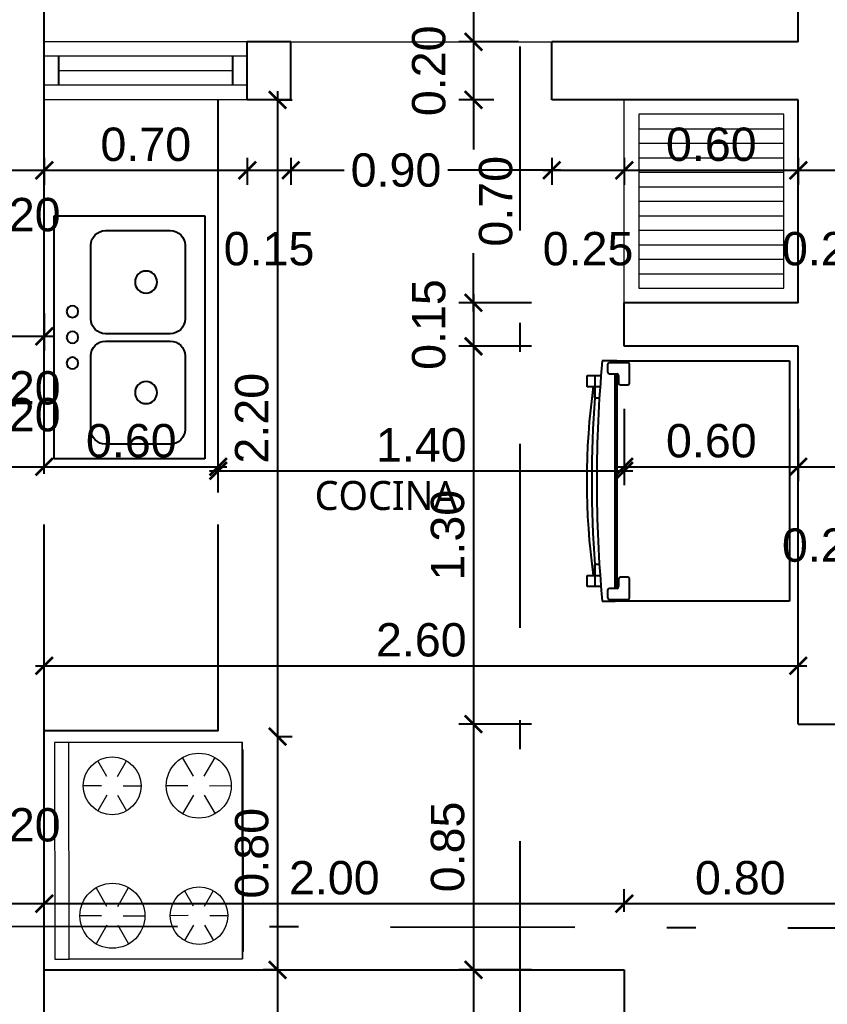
# Model space of a CAD drawing. Header units: feet. Extents: x -417 to 46, y -646 to -218.
# Drawn here: x -70.573 to -67.788, y -284.351 to -280.956 of the extents above; entities that cross this region are included whole.
import ezdxf

# ---------------------------------------------------------------- set-up
doc = ezdxf.new("R2010")
doc.units = ezdxf.units.FT
doc.header["$MEASUREMENT"] = 0
doc.linetypes.add('DASHDOT', pattern=[25.4, 12.7, -6.35, 0, -6.35])
for name, color, linetype, lineweight in [('A-GENM', 8, 'Continuous', 9), ('A-WALL', 4, 'Continuous', 25), ('closet', 8, 'Continuous', 5), ('DIM-COTAS', 1, 'Continuous', 5), ('muebles', 2, 'Continuous', 5), ('TXT', 2, 'Continuous', 9)]:
    doc.layers.add(name, color=color, linetype=linetype, lineweight=lineweight)
for name, color, linetype in [('COCINA', 2, 'Continuous'), ('DIM', 10, 'Continuous'), ('GRDUTIY', 5, 'Continuous'), ('PERT-VENT', 2, 'Continuous')]:
    doc.layers.add(name, color=color, linetype=linetype)
doc.styles.add('ads', font='trebuc.ttf', dxfattribs={"height": 0.14})
doc.styles.get("Standard").update_dxf_attribs({"font": 'arial.ttf', "height": 0.115})
doc.dimstyles.new('KEILY', dxfattribs={"dimtxt": 0.115, "dimasz": 0.06, "dimexe": 0.05, "dimexo": 0.2, "dimgap": 0.03, "dimtad": 1, "dimzin": 1, "dimdsep": 46, "dimtxsty": 'Standard', "dimblk": 'ARCHTICK', "dimcen": 2.5, "dimdle": 0.03, "dimclrd": 256, "dimclre": 256, "dimclrt": 7, "dimadec": 0, "dimazin": 0, "dimtfac": 1, "dimtmove": 2, "dimatfit": 3, "dimfxl": 0.2, "dimfxlon": 1, "dimtolj": 1, "dimtzin": 1, "dimarcsym": 0})

# ---------------------------------------------------------------- blocks, each defined once
blk = doc.blocks.new('A$C2C3967B4')
at = {"layer": 'COCINA'}
for p, q in [((0.8382, 0.5199), (0, 0.5199)), ((0, 0.5199), (0, 0)), ((0.8382, 0), (0.8382, 0.5199)), ((0.3556, 0.3929), (0.1016, 0.3929)), ((0.7366, 0.3929), (0.4826, 0.3929)), ((0.0508, 0.3421), (0.0508, 0.1189)), ((0.4064, 0.1189), (0.4064, 0.3421)), ((0.4318, 0.3421), (0.4318, 0.1189)), ((0.7874, 0.1189), (0.7874, 0.3421)), ((0.1016, 0.0681), (0.3556, 0.0681)), ((0.4826, 0.0681), (0.7366, 0.0681)), ((0, 0), (0.8382, 0))]:
    blk.add_line(p, q, dxfattribs=at)
for centre, radius in [((0.3302, 0.4564), 0.0201), ((0.4191, 0.4564), 0.0201), ((0.508, 0.4564), 0.0201), ((0.2286, 0.2024), 0.0381), ((0.6096, 0.2024), 0.0381)]:
    blk.add_circle(centre, radius, dxfattribs=at)
for centre, start, end in [((0.1016, 0.3421), 90, 180), ((0.3556, 0.3421), 0, 90), ((0.4826, 0.3421), 90, 180), ((0.7366, 0.3421), 0, 90), ((0.1016, 0.1189), 180, 270), ((0.3556, 0.1189), 270, 0), ((0.4826, 0.1189), 180, 270), ((0.7366, 0.1189), 270, 0)]:
    blk.add_arc(centre, 0.0508, start, end, dxfattribs=at)
blk = doc.blocks.new('A$C285A50AC')
at = {"layer": 'muebles'}
for p, q in [((0.0012, 0.6896, -0.889), (0, 0.0292, -0.889)), ((0.0012, 0.6896), (0.0011, 0.6388)), ((0.7632, 0.6882), (0.0012, 0.6896)), ((0.7632, 0.6882, -0.889), (0.0012, 0.6896, -0.889)), ((0.762, 0.0278, -0.889), (0.7632, 0.6882, -0.889)), ((0.7631, 0.6374), (0.7632, 0.6882)), ((0.0011, 0.6388), (0.7631, 0.6374)), ((0, 0.0292, -0.889), (0.762, 0.0278, -0.889))]:
    blk.add_line(p, q, dxfattribs=at)
at = {"layer": 'muebles', "color": 8}
for p, q in [((0.1533, 0.5242, 0.0025), (0.1534, 0.6004, 0.0025)), ((0.6105, 0.5234, 0.0025), (0.6106, 0.5869, 0.0025)), ((0.1203, 0.5052, 0.0025), (0.0543, 0.5435, 0.0025)), ((0.1863, 0.5051, 0.0025), (0.2523, 0.5431, 0.0025)), ((0.5775, 0.5044, 0.0025), (0.5225, 0.5363, 0.0025)), ((0.6435, 0.5043, 0.0025), (0.6985, 0.5359, 0.0025)), ((0.1202, 0.4671, 0.0025), (0.0541, 0.4292, 0.0025)), ((0.1862, 0.467, 0.0025), (0.2521, 0.4288, 0.0025)), ((0.5774, 0.4663, 0.0025), (0.5223, 0.4347, 0.0025)), ((0.6434, 0.4662, 0.0025), (0.6983, 0.4343, 0.0025)), ((0.1532, 0.448, 0.0025), (0.153, 0.3718, 0.0025)), ((0.6104, 0.4472, 0.0025), (0.6102, 0.3837, 0.0025)), ((0.1527, 0.2194, 0.0025), (0.1529, 0.2829, 0.0025)), ((0.6099, 0.2186, 0.0025), (0.6101, 0.2948, 0.0025)), ((0.1197, 0.2004, 0.0025), (0.0648, 0.2323, 0.0025)), ((0.1857, 0.2003, 0.0025), (0.2408, 0.232, 0.0025)), ((0.5769, 0.1996, 0.0025), (0.511, 0.2378, 0.0025)), ((0.6429, 0.1995, 0.0025), (0.709, 0.2375, 0.0025)), ((0.1196, 0.1623, 0.0025), (0.0646, 0.1307, 0.0025)), ((0.1526, 0.1432, 0.0025), (0.1525, 0.0797, 0.0025)), ((0.1856, 0.1622, 0.0025), (0.2406, 0.1304, 0.0025)), ((0.5768, 0.1615, 0.0025), (0.5108, 0.1235, 0.0025)), ((0.6098, 0.1424, 0.0025), (0.6097, 0.0662, 0.0025)), ((0.6428, 0.1614, 0.0025), (0.7088, 0.1232, 0.0025))]:
    blk.add_line(p, q, dxfattribs=at)
at = {"layer": 'muebles', "extrusion": (-0.001805, -0.999998, 0)}
for p, q in [((0.0635, 0.0265, -0.6223), (0.6985, 0.0254, -0.6223)), ((0.0635, 0.0265, -0.1016), (0.6985, 0.0254, -0.1016))]:
    blk.add_line(p, q, dxfattribs=at)
at = {"layer": 'muebles'}
for centre, radius in [((0.1532, 0.4861, 0.0025), 0.1143), ((0.6104, 0.4853, 0.0025), 0.1016), ((0.1527, 0.1813, 0.0025), 0.1016), ((0.6099, 0.1805, 0.0025), 0.1143)]:
    blk.add_circle(centre, radius, dxfattribs=at)
at = {"layer": 'muebles', "color": 8, "extrusion": (-0.001805, -0.999998, 0)}
for centre in [(0.0888, -0.0381, -0.0267), (0.2158, -0.0381, -0.0267), (0.3809, -0.0381, -0.0267), (0.546, -0.0381, -0.0267), (0.673, -0.0381, -0.0267)]:
    blk.add_circle(centre, 0.0254, dxfattribs=at)
at = {"layer": 'muebles'}
for points in [[(0.0012, 0.6896, 0.254), (0.0011, 0.6388, 0.254), (0.7631, 0.6374, 0.254), (0.7632, 0.6882, 0.254)], [(0, 0.0292), (0.0011, 0.6388), (0.7631, 0.6374), (0.762, 0.0278)]]:
    blk.add_3dface(points, dxfattribs=at)
at = {"layer": 'muebles', "color": 8}
for points in [[(0.0254, 0.0266, -0.0762), (0.0254, 0.0266, -0.5334), (0.7366, 0.0253, -0.5334), (0.7366, 0.0253, -0.0762)], [(0.0254, 0.0266, -0.5969), (0.0254, 0.0266, -0.8509), (0.7366, 0.0253, -0.8509), (0.7366, 0.0253, -0.5969)]]:
    blk.add_3dface(points, dxfattribs=at)
blk = doc.blocks.new('A$C007B5363')
at = {"layer": 'COCINA'}
for p, q in [((0, 0.8287), (0.5944, 0.8287)), ((0, 0), (0, 0.8287)), ((0.5507, 0.816), (0.5507, 0.7525)), ((0.6206, 0.8223), (0.5571, 0.8223)), ((0.5944, 0.8287), (0.6007, 0.8287)), ((0.5944, 0.8223), (0.5944, 0.8287)), ((0.6007, 0.8287), (0.6007, 0.8223)), ((0.6452, 0.8287), (0.6007, 0.8287)), ((0.6269, 0.7906), (0.6269, 0.816)), ((0.5944, 0.0446), (0.5944, 0.7841)), ((0.5952, 0.7842), (0.6206, 0.7842)), ((0.6007, 0.7842), (0.6007, 0.0445)), ((0.5888, 0.7525), (0.5888, 0.7779)), ((0.6487, 0.7779), (0.6706, 0.7779)), ((0.6706, 0.7779), (0.6975, 0.7779)), ((0.6706, 0.7398), (0.6706, 0.7779)), ((0.6706, 0.7398), (0.6706, 0.7779)), ((0.6987, 0.7398), (0.6987, 0.7779)), ((0.5571, 0.7461), (0.5825, 0.7461)), ((0.6706, 0.7398), (0.6513, 0.7398)), ((0.6975, 0.7398), (0.6706, 0.7398)), ((0.6706, 0.7398), (0.6706, 0.7017)), ((0.6706, 0.7017), (0.6706, 0.7398)), ((0.6539, 0.7017), (0.6706, 0.7017)), ((0.6706, 0.127), (0.6539, 0.127)), ((0.6706, 0.127), (0.6706, 0.0889)), ((0.6706, 0.0889), (0.6706, 0.127)), ((0.5507, 0.0762), (0.5507, 0.0127)), ((0.5825, 0.0826), (0.5571, 0.0826)), ((0.5888, 0.0508), (0.5888, 0.0762)), ((0.6513, 0.0889), (0.6706, 0.0889)), ((0.6706, 0.0889), (0.6975, 0.0889)), ((0.6706, 0.0508), (0.6706, 0.0889)), ((0.6706, 0.0508), (0.6706, 0.0889)), ((0.6987, 0.0508), (0.6987, 0.0889)), ((0.6206, 0.0445), (0.5952, 0.0445)), ((0.6269, 0.0127), (0.6269, 0.0381)), ((0.6706, 0.0508), (0.6487, 0.0508)), ((0.6975, 0.0508), (0.6706, 0.0508)), ((0.5944, 0), (0, 0)), ((0.5571, 0.0064), (0.6206, 0.0064)), ((0.5944, 0), (0.5944, 0.0064)), ((0.5944, 0), (0.6007, 0)), ((0.6007, 0.0064), (0.6007, 0)), ((0.6007, 0), (0.6452, 0))]:
    blk.add_line(p, q, dxfattribs=at)
for centre, radius, start, end in [((0.5571, 0.816), 0.00635, 90, 180), ((0.6206, 0.816), 0.00635, 360, 90), ((-3.8512, 0.4143), 4.5154, 354.7351, 5.2649), ((0.5952, 0.7779), 0.00635, 90, 180), ((0.6206, 0.7906), 0.00635, 270, 360), ((0.5571, 0.7525), 0.00635, 180, 270), ((0.5825, 0.7525), 0.00635, 270, 360), ((-1.6745, 0.4143), 2.3731, 352.1151, 7.8849), ((-3.0793, 0.4143), 3.7608, 355.6182, 4.3818), ((0.5571, 0.0762), 0.00635, 90, 180), ((0.5825, 0.0762), 0.00635, 360, 90), ((0.5952, 0.0508), 0.00635, 180, 270), ((0.6206, 0.0381), 0.00635, 360, 90), ((0.5571, 0.0127), 0.00635, 180, 270), ((0.6206, 0.0127), 0.00635, 270, 360)]:
    blk.add_arc(centre, radius, start, end, dxfattribs=at)
blk = doc.blocks.new('_ArchTick')
at = {"layer": 'DIM-COTAS', "color": 0, "const_width": 0.15}
blk.add_lwpolyline([(-0.5, -0.5), (0.5, 0.5)], dxfattribs=at)
blk = doc.blocks.new('*D1289')
at = {"layer": 'Defpoints', "color": 0, "transparency": 16777216}
for p in [(-70.4883, -281.2321), (-70.4883, -281.475), (-70.6883, -281.7272)]:
    blk.add_point(p, dxfattribs=at)
at = {"layer": 'DIM', "lineweight": -2, "transparency": 16777216}
for p, q in [((-70.6883, -281.5272), (-70.6883, -281.425)), ((-70.4883, -281.4321), (-70.4883, -281.525)), ((-70.7183, -281.475), (-70.4583, -281.475))]:
    blk.add_line(p, q, dxfattribs=at)
at = {"layer": 'DIM', "lineweight": -2, "transparency": 16777216, "xscale": 0.06, "yscale": 0.06, "zscale": 0.06, "rotation": 180}
blk.add_blockref('_ArchTick', (-70.6883, -281.475), dxfattribs=at)
at = {"layer": 'DIM', "lineweight": -2, "transparency": 16777216, "xscale": 0.06, "yscale": 0.06, "zscale": 0.06}
blk.add_blockref('_ArchTick', (-70.4883, -281.475), dxfattribs=at)
at = {"layer": 'DIM', "color": 7, "transparency": 16777216, "insert": (-70.5883, -281.6287), "char_height": 0.115, "attachment_point": 5}
blk.add_mtext('\\A1;0.20', dxfattribs=at)
blk = doc.blocks.new('*D1290')
at = {"layer": 'Defpoints', "color": 0, "transparency": 16777216}
for p in [(-70.4883, -281.2321), (-69.7883, -281.2321), (-69.7883, -281.475)]:
    blk.add_point(p, dxfattribs=at)
at = {"layer": 'DIM', "lineweight": -2, "transparency": 16777216}
for p, q in [((-70.4883, -281.4321), (-70.4883, -281.525)), ((-69.7883, -281.4321), (-69.7883, -281.525)), ((-70.5183, -281.475), (-69.7583, -281.475))]:
    blk.add_line(p, q, dxfattribs=at)
at = {"layer": 'DIM', "lineweight": -2, "transparency": 16777216, "xscale": 0.06, "yscale": 0.06, "zscale": 0.06, "rotation": 180}
blk.add_blockref('_ArchTick', (-70.4883, -281.475), dxfattribs=at)
at = {"layer": 'DIM', "lineweight": -2, "transparency": 16777216, "xscale": 0.06, "yscale": 0.06, "zscale": 0.06}
blk.add_blockref('_ArchTick', (-69.7883, -281.475), dxfattribs=at)
at = {"layer": 'DIM', "color": 7, "transparency": 16777216, "insert": (-70.1383, -281.3862), "char_height": 0.115, "attachment_point": 5}
blk.add_mtext('\\A1;0.70', dxfattribs=at)
blk = doc.blocks.new('*D1291')
at = {"layer": 'Defpoints', "color": 0, "transparency": 16777216}
for p in [(-69.7883, -281.2321), (-69.6383, -281.2321), (-69.6383, -281.475)]:
    blk.add_point(p, dxfattribs=at)
at = {"layer": 'DIM', "lineweight": -2, "transparency": 16777216}
for p, q in [((-69.7883, -281.4321), (-69.7883, -281.525)), ((-69.6383, -281.4321), (-69.6383, -281.525)), ((-69.8183, -281.475), (-69.6083, -281.475))]:
    blk.add_line(p, q, dxfattribs=at)
at = {"layer": 'DIM', "lineweight": -2, "transparency": 16777216, "xscale": 0.06, "yscale": 0.06, "zscale": 0.06, "rotation": 180}
blk.add_blockref('_ArchTick', (-69.7883, -281.475), dxfattribs=at)
at = {"layer": 'DIM', "lineweight": -2, "transparency": 16777216, "xscale": 0.06, "yscale": 0.06, "zscale": 0.06}
blk.add_blockref('_ArchTick', (-69.6383, -281.475), dxfattribs=at)
at = {"layer": 'DIM', "color": 7, "transparency": 16777216, "insert": (-69.7133, -281.7461), "char_height": 0.115, "attachment_point": 5}
blk.add_mtext('\\A1;0.15', dxfattribs=at)
blk = doc.blocks.new('*D1292')
at = {"layer": 'Defpoints', "color": 0, "transparency": 16777216}
for p in [(-69.6383, -281.2321), (-68.7383, -281.2321), (-68.7383, -281.475)]:
    blk.add_point(p, dxfattribs=at)
at = {"layer": 'DIM', "lineweight": -2, "transparency": 16777216}
for p, q in [((-69.6383, -281.4321), (-69.6383, -281.525)), ((-68.7383, -281.4321), (-68.7383, -281.525)), ((-69.6683, -281.475), (-69.4547, -281.475)), ((-68.7083, -281.475), (-69.0964, -281.475))]:
    blk.add_line(p, q, dxfattribs=at)
at = {"layer": 'DIM', "lineweight": -2, "transparency": 16777216, "xscale": 0.06, "yscale": 0.06, "zscale": 0.06, "rotation": 180}
blk.add_blockref('_ArchTick', (-69.6383, -281.475), dxfattribs=at)
at = {"layer": 'DIM', "lineweight": -2, "transparency": 16777216, "xscale": 0.06, "yscale": 0.06, "zscale": 0.06}
blk.add_blockref('_ArchTick', (-68.7383, -281.475), dxfattribs=at)
at = {"layer": 'DIM', "color": 7, "transparency": 16777216, "insert": (-69.2756, -281.475), "char_height": 0.115, "attachment_point": 5}
blk.add_mtext('\\A1;0.90', dxfattribs=at)
blk = doc.blocks.new('*D1293')
at = {"layer": 'Defpoints', "color": 0, "transparency": 16777216}
for p in [(-68.7383, -281.2321), (-68.4883, -281.2321), (-68.4883, -281.475)]:
    blk.add_point(p, dxfattribs=at)
at = {"layer": 'DIM', "lineweight": -2, "transparency": 16777216}
for p, q in [((-68.7383, -281.4321), (-68.7383, -281.525)), ((-68.4883, -281.4321), (-68.4883, -281.525)), ((-68.7683, -281.475), (-68.4583, -281.475))]:
    blk.add_line(p, q, dxfattribs=at)
at = {"layer": 'DIM', "lineweight": -2, "transparency": 16777216, "xscale": 0.06, "yscale": 0.06, "zscale": 0.06, "rotation": 180}
blk.add_blockref('_ArchTick', (-68.7383, -281.475), dxfattribs=at)
at = {"layer": 'DIM', "lineweight": -2, "transparency": 16777216, "xscale": 0.06, "yscale": 0.06, "zscale": 0.06}
blk.add_blockref('_ArchTick', (-68.4883, -281.475), dxfattribs=at)
at = {"layer": 'DIM', "color": 7, "transparency": 16777216, "insert": (-68.6133, -281.7461), "char_height": 0.115, "attachment_point": 5}
blk.add_mtext('\\A1;0.25', dxfattribs=at)
blk = doc.blocks.new('*D1294')
at = {"layer": 'Defpoints', "color": 0, "transparency": 16777216}
for p in [(-68.4883, -281.2321), (-67.8883, -281.2321), (-67.8883, -281.475)]:
    blk.add_point(p, dxfattribs=at)
at = {"layer": 'DIM', "lineweight": -2, "transparency": 16777216}
for p, q in [((-68.4883, -281.4321), (-68.4883, -281.525)), ((-67.8883, -281.4321), (-67.8883, -281.525)), ((-68.5183, -281.475), (-67.8583, -281.475))]:
    blk.add_line(p, q, dxfattribs=at)
at = {"layer": 'DIM', "lineweight": -2, "transparency": 16777216, "xscale": 0.06, "yscale": 0.06, "zscale": 0.06, "rotation": 180}
blk.add_blockref('_ArchTick', (-68.4883, -281.475), dxfattribs=at)
at = {"layer": 'DIM', "lineweight": -2, "transparency": 16777216, "xscale": 0.06, "yscale": 0.06, "zscale": 0.06}
blk.add_blockref('_ArchTick', (-67.8883, -281.475), dxfattribs=at)
at = {"layer": 'DIM', "color": 7, "transparency": 16777216, "insert": (-68.1883, -281.3862), "char_height": 0.115, "attachment_point": 5}
blk.add_mtext('\\A1;0.60', dxfattribs=at)
blk = doc.blocks.new('*D1295')
at = {"layer": 'Defpoints', "color": 0, "transparency": 16777216}
for p in [(-67.8883, -281.2321), (-67.6883, -281.2132), (-67.6883, -281.475)]:
    blk.add_point(p, dxfattribs=at)
at = {"layer": 'DIM', "lineweight": -2, "transparency": 16777216}
for p, q in [((-67.8883, -281.4321), (-67.8883, -281.525)), ((-67.6883, -281.4132), (-67.6883, -281.525)), ((-67.9183, -281.475), (-67.6583, -281.475))]:
    blk.add_line(p, q, dxfattribs=at)
at = {"layer": 'DIM', "lineweight": -2, "transparency": 16777216, "xscale": 0.06, "yscale": 0.06, "zscale": 0.06, "rotation": 180}
blk.add_blockref('_ArchTick', (-67.8883, -281.475), dxfattribs=at)
at = {"layer": 'DIM', "lineweight": -2, "transparency": 16777216, "xscale": 0.06, "yscale": 0.06, "zscale": 0.06}
blk.add_blockref('_ArchTick', (-67.6883, -281.475), dxfattribs=at)
at = {"layer": 'DIM', "color": 7, "transparency": 16777216, "insert": (-67.7883, -281.7461), "char_height": 0.115, "attachment_point": 5}
blk.add_mtext('\\A1;0.20', dxfattribs=at)
blk = doc.blocks.new('*D1305')
at = {"layer": 'Defpoints', "color": 0, "transparency": 16777216}
for p in [(-70.4883, -281.7674), (-70.6883, -281.9832), (-70.4883, -282.0473)]:
    blk.add_point(p, dxfattribs=at)
at = {"layer": 'DIM', "lineweight": -2, "transparency": 16777216}
for p, q in [((-70.4883, -281.9674), (-70.4883, -282.0973)), ((-70.7183, -282.0473), (-70.4583, -282.0473)), ((-70.6883, -282.0473), (-70.6883, -282.0973))]:
    blk.add_line(p, q, dxfattribs=at)
at = {"layer": 'DIM', "lineweight": -2, "transparency": 16777216, "xscale": 0.06, "yscale": 0.06, "zscale": 0.06, "rotation": 180}
blk.add_blockref('_ArchTick', (-70.6883, -282.0473), dxfattribs=at)
at = {"layer": 'DIM', "lineweight": -2, "transparency": 16777216, "xscale": 0.06, "yscale": 0.06, "zscale": 0.06}
blk.add_blockref('_ArchTick', (-70.4883, -282.0473), dxfattribs=at)
at = {"layer": 'DIM', "color": 7, "transparency": 16777216, "insert": (-70.5883, -282.3184), "char_height": 0.115, "attachment_point": 5}
blk.add_mtext('\\A1;0.20', dxfattribs=at)
blk = doc.blocks.new('*D1306')
at = {"layer": 'Defpoints', "color": 0, "transparency": 16777216}
for p in [(-70.6883, -282.205), (-70.4883, -282.4972), (-70.4883, -282.7218)]:
    blk.add_point(p, dxfattribs=at)
at = {"layer": 'DIM', "lineweight": -2, "transparency": 16777216}
for p, q in [((-70.6883, -282.405), (-70.6883, -282.5472)), ((-70.4883, -282.5218), (-70.4883, -282.4472)), ((-70.7183, -282.4972), (-70.4583, -282.4972))]:
    blk.add_line(p, q, dxfattribs=at)
at = {"layer": 'DIM', "lineweight": -2, "transparency": 16777216, "xscale": 0.06, "yscale": 0.06, "zscale": 0.06, "rotation": 180}
blk.add_blockref('_ArchTick', (-70.6883, -282.4972), dxfattribs=at)
at = {"layer": 'DIM', "lineweight": -2, "transparency": 16777216, "xscale": 0.06, "yscale": 0.06, "zscale": 0.06}
blk.add_blockref('_ArchTick', (-70.4883, -282.4972), dxfattribs=at)
at = {"layer": 'DIM', "color": 7, "transparency": 16777216, "insert": (-70.5883, -282.226), "char_height": 0.115, "attachment_point": 5}
blk.add_mtext('\\A1;0.20', dxfattribs=at)
blk = doc.blocks.new('*D1307')
at = {"layer": 'Defpoints', "color": 0, "transparency": 16777216}
for p in [(-69.8883, -282.4972), (-70.4883, -282.7218), (-69.8883, -282.7862)]:
    blk.add_point(p, dxfattribs=at)
at = {"layer": 'DIM', "lineweight": -2, "transparency": 16777216}
for p, q in [((-70.4883, -282.5218), (-70.4883, -282.4472)), ((-69.8883, -282.5862), (-69.8883, -282.4472)), ((-70.5183, -282.4972), (-69.8583, -282.4972))]:
    blk.add_line(p, q, dxfattribs=at)
at = {"layer": 'DIM', "lineweight": -2, "transparency": 16777216, "xscale": 0.06, "yscale": 0.06, "zscale": 0.06, "rotation": 180}
blk.add_blockref('_ArchTick', (-70.4883, -282.4972), dxfattribs=at)
at = {"layer": 'DIM', "lineweight": -2, "transparency": 16777216, "xscale": 0.06, "yscale": 0.06, "zscale": 0.06}
blk.add_blockref('_ArchTick', (-69.8883, -282.4972), dxfattribs=at)
at = {"layer": 'DIM', "color": 7, "transparency": 16777216, "insert": (-70.1883, -282.4084), "char_height": 0.115, "attachment_point": 5}
blk.add_mtext('\\A1;0.60', dxfattribs=at)
blk = doc.blocks.new('*D1311')
at = {"layer": 'Defpoints', "color": 0, "transparency": 16777216}
for p in [(-68.4883, -282.082), (-68.4883, -282.5113), (-69.8883, -282.7862)]:
    blk.add_point(p, dxfattribs=at)
at = {"layer": 'DIM', "lineweight": -2, "transparency": 16777216}
for p, q in [((-68.4883, -282.3113), (-68.4883, -282.5613)), ((-69.8883, -282.5862), (-69.8883, -282.4613)), ((-69.9183, -282.5113), (-68.4583, -282.5113))]:
    blk.add_line(p, q, dxfattribs=at)
at = {"layer": 'DIM', "lineweight": -2, "transparency": 16777216, "xscale": 0.06, "yscale": 0.06, "zscale": 0.06, "rotation": 180}
blk.add_blockref('_ArchTick', (-69.8883, -282.5113), dxfattribs=at)
at = {"layer": 'DIM', "lineweight": -2, "transparency": 16777216, "xscale": 0.06, "yscale": 0.06, "zscale": 0.06}
blk.add_blockref('_ArchTick', (-68.4883, -282.5113), dxfattribs=at)
at = {"layer": 'DIM', "color": 7, "transparency": 16777216, "insert": (-69.1883, -282.4226), "char_height": 0.115, "attachment_point": 5}
blk.add_mtext('\\A1;1.40', dxfattribs=at)
blk = doc.blocks.new('*D1312')
at = {"layer": 'Defpoints', "color": 0, "transparency": 16777216}
for p in [(-68.4883, -282.082), (-67.8883, -282.082), (-67.8883, -282.4972)]:
    blk.add_point(p, dxfattribs=at)
at = {"layer": 'DIM', "lineweight": -2, "transparency": 16777216}
for p, q in [((-68.4883, -282.2972), (-68.4883, -282.5472)), ((-67.8883, -282.2972), (-67.8883, -282.5472)), ((-68.5183, -282.4972), (-67.8583, -282.4972))]:
    blk.add_line(p, q, dxfattribs=at)
at = {"layer": 'DIM', "lineweight": -2, "transparency": 16777216, "xscale": 0.06, "yscale": 0.06, "zscale": 0.06, "rotation": 180}
blk.add_blockref('_ArchTick', (-68.4883, -282.4972), dxfattribs=at)
at = {"layer": 'DIM', "lineweight": -2, "transparency": 16777216, "xscale": 0.06, "yscale": 0.06, "zscale": 0.06}
blk.add_blockref('_ArchTick', (-67.8883, -282.4972), dxfattribs=at)
at = {"layer": 'DIM', "color": 7, "transparency": 16777216, "insert": (-68.1883, -282.4084), "char_height": 0.115, "attachment_point": 5}
blk.add_mtext('\\A1;0.60', dxfattribs=at)
blk = doc.blocks.new('*D1313')
at = {"layer": 'Defpoints', "color": 0, "transparency": 16777216}
for p in [(-67.8883, -282.082), (-67.6883, -282.0911), (-67.6883, -282.4972)]:
    blk.add_point(p, dxfattribs=at)
at = {"layer": 'DIM', "lineweight": -2, "transparency": 16777216}
for p, q in [((-67.8883, -282.2972), (-67.8883, -282.5472)), ((-67.6883, -282.2972), (-67.6883, -282.5472)), ((-67.9183, -282.4972), (-67.6583, -282.4972))]:
    blk.add_line(p, q, dxfattribs=at)
at = {"layer": 'DIM', "lineweight": -2, "transparency": 16777216, "xscale": 0.06, "yscale": 0.06, "zscale": 0.06, "rotation": 180}
blk.add_blockref('_ArchTick', (-67.8883, -282.4972), dxfattribs=at)
at = {"layer": 'DIM', "lineweight": -2, "transparency": 16777216, "xscale": 0.06, "yscale": 0.06, "zscale": 0.06}
blk.add_blockref('_ArchTick', (-67.6883, -282.4972), dxfattribs=at)
at = {"layer": 'DIM', "color": 7, "transparency": 16777216, "insert": (-67.7883, -282.7683), "char_height": 0.115, "attachment_point": 5}
blk.add_mtext('\\A1;0.20', dxfattribs=at)
blk = doc.blocks.new('*D1314')
at = {"layer": 'Defpoints', "color": 0, "transparency": 16777216}
for p in [(-67.8883, -283.1835), (-70.4883, -283.2076), (-67.8883, -283.2076)]:
    blk.add_point(p, dxfattribs=at)
at = {"layer": 'DIM', "lineweight": -2, "transparency": 16777216}
for p, q in [((-70.4883, -283.1835), (-70.4883, -283.1335)), ((-67.8883, -283.1835), (-67.8883, -283.1335)), ((-70.5183, -283.1835), (-67.8583, -283.1835))]:
    blk.add_line(p, q, dxfattribs=at)
at = {"layer": 'DIM', "lineweight": -2, "transparency": 16777216, "xscale": 0.06, "yscale": 0.06, "zscale": 0.06, "rotation": 180}
blk.add_blockref('_ArchTick', (-70.4883, -283.1835), dxfattribs=at)
at = {"layer": 'DIM', "lineweight": -2, "transparency": 16777216, "xscale": 0.06, "yscale": 0.06, "zscale": 0.06}
blk.add_blockref('_ArchTick', (-67.8883, -283.1835), dxfattribs=at)
at = {"layer": 'DIM', "color": 7, "transparency": 16777216, "insert": (-69.1883, -283.0948), "char_height": 0.115, "attachment_point": 5}
blk.add_mtext('\\A1;2.60', dxfattribs=at)
blk = doc.blocks.new('*D1321')
at = {"layer": 'Defpoints', "color": 0, "transparency": 16777216}
for p in [(-70.6883, -283.6821), (-70.4883, -284.0038), (-70.4883, -284.3334)]:
    blk.add_point(p, dxfattribs=at)
at = {"layer": 'DIM', "lineweight": -2, "transparency": 16777216}
for p, q in [((-70.6883, -283.8821), (-70.6883, -284.0538)), ((-70.4883, -284.1334), (-70.4883, -283.9538)), ((-70.7183, -284.0038), (-70.4583, -284.0038))]:
    blk.add_line(p, q, dxfattribs=at)
at = {"layer": 'DIM', "lineweight": -2, "transparency": 16777216, "xscale": 0.06, "yscale": 0.06, "zscale": 0.06, "rotation": 180}
blk.add_blockref('_ArchTick', (-70.6883, -284.0038), dxfattribs=at)
at = {"layer": 'DIM', "lineweight": -2, "transparency": 16777216, "xscale": 0.06, "yscale": 0.06, "zscale": 0.06}
blk.add_blockref('_ArchTick', (-70.4883, -284.0038), dxfattribs=at)
at = {"layer": 'DIM', "color": 7, "transparency": 16777216, "insert": (-70.5883, -283.7327), "char_height": 0.115, "attachment_point": 5}
blk.add_mtext('\\A1;0.20', dxfattribs=at)
blk = doc.blocks.new('*D1322')
at = {"layer": 'Defpoints', "color": 0, "transparency": 16777216}
for p in [(-68.4883, -284.0038), (-68.4883, -284.2321), (-70.4883, -284.3334)]:
    blk.add_point(p, dxfattribs=at)
at = {"layer": 'DIM', "lineweight": -2, "transparency": 16777216}
for p, q in [((-70.4883, -284.1334), (-70.4883, -283.9538)), ((-68.4883, -284.0321), (-68.4883, -283.9538)), ((-70.5183, -284.0038), (-68.4583, -284.0038))]:
    blk.add_line(p, q, dxfattribs=at)
at = {"layer": 'DIM', "lineweight": -2, "transparency": 16777216, "xscale": 0.06, "yscale": 0.06, "zscale": 0.06, "rotation": 180}
blk.add_blockref('_ArchTick', (-70.4883, -284.0038), dxfattribs=at)
at = {"layer": 'DIM', "lineweight": -2, "transparency": 16777216, "xscale": 0.06, "yscale": 0.06, "zscale": 0.06}
blk.add_blockref('_ArchTick', (-68.4883, -284.0038), dxfattribs=at)
at = {"layer": 'DIM', "color": 7, "transparency": 16777216, "insert": (-69.4883, -283.9151), "char_height": 0.115, "attachment_point": 5}
blk.add_mtext('\\A1;2.00', dxfattribs=at)
blk = doc.blocks.new('*D1323')
at = {"layer": 'Defpoints', "color": 0, "transparency": 16777216}
for p in [(-67.6883, -284.0038), (-68.4883, -284.2321), (-67.6883, -284.8321)]:
    blk.add_point(p, dxfattribs=at)
at = {"layer": 'DIM', "lineweight": -2, "transparency": 16777216}
for p, q in [((-68.4883, -284.0321), (-68.4883, -283.9538)), ((-67.6883, -284.2038), (-67.6883, -283.9538)), ((-68.5183, -284.0038), (-67.6583, -284.0038))]:
    blk.add_line(p, q, dxfattribs=at)
at = {"layer": 'DIM', "lineweight": -2, "transparency": 16777216, "xscale": 0.06, "yscale": 0.06, "zscale": 0.06, "rotation": 180}
blk.add_blockref('_ArchTick', (-68.4883, -284.0038), dxfattribs=at)
at = {"layer": 'DIM', "lineweight": -2, "transparency": 16777216, "xscale": 0.06, "yscale": 0.06, "zscale": 0.06}
blk.add_blockref('_ArchTick', (-67.6883, -284.0038), dxfattribs=at)
at = {"layer": 'DIM', "color": 7, "transparency": 16777216, "insert": (-68.0883, -283.9151), "char_height": 0.115, "attachment_point": 5}
blk.add_mtext('\\A1;0.80', dxfattribs=at)
blk = doc.blocks.new('*D1189')
at = {"layer": 'Defpoints', "color": 0, "transparency": 16777216}
for p in [(-68.653, -279.5321), (-69.0084, -281.0321), (-68.653, -281.0321)]:
    blk.add_point(p, dxfattribs=at)
at = {"layer": 'DIM', "lineweight": -2, "transparency": 16777216}
for p, q in [((-69.0084, -279.5021), (-69.0084, -281.0621)), ((-68.853, -279.5321), (-69.0584, -279.5321)), ((-68.853, -281.0321), (-69.0584, -281.0321))]:
    blk.add_line(p, q, dxfattribs=at)
at = {"layer": 'DIM', "lineweight": -2, "transparency": 16777216, "xscale": 0.06, "yscale": 0.06, "zscale": 0.06}
for p, rotation in [((-69.0084, -279.5321), 90), ((-69.0084, -281.0321), 270)]:
    blk.add_blockref('_ArchTick', p, dxfattribs=dict(at, rotation=rotation))
at = {"layer": 'DIM', "color": 7, "transparency": 16777216, "insert": (-69.0971, -280.2821), "char_height": 0.115, "attachment_point": 5, "rotation": 90}
blk.add_mtext('\\A1;1.50', dxfattribs=at)
blk = doc.blocks.new('*D1190')
at = {"layer": 'Defpoints', "color": 0, "transparency": 16777216}
for p in [(-68.653, -281.0321), (-69.0084, -281.2321), (-68.7383, -281.2321)]:
    blk.add_point(p, dxfattribs=at)
at = {"layer": 'DIM', "lineweight": -2, "transparency": 16777216}
for p, q in [((-68.853, -281.0321), (-69.0584, -281.0321)), ((-69.0084, -281.0021), (-69.0084, -281.2621)), ((-68.9383, -281.2321), (-69.0584, -281.2321))]:
    blk.add_line(p, q, dxfattribs=at)
at = {"layer": 'DIM', "lineweight": -2, "transparency": 16777216, "xscale": 0.06, "yscale": 0.06, "zscale": 0.06}
for p, rotation in [((-69.0084, -281.0321), 90), ((-69.0084, -281.2321), 270)]:
    blk.add_blockref('_ArchTick', p, dxfattribs=dict(at, rotation=rotation))
at = {"layer": 'DIM', "color": 7, "transparency": 16777216, "insert": (-69.1621, -281.1321), "char_height": 0.115, "attachment_point": 5, "rotation": 90}
blk.add_mtext('\\A1;0.20', dxfattribs=at)
blk = doc.blocks.new('*D1191')
at = {"layer": 'Defpoints', "color": 0, "transparency": 16777216}
for p in [(-68.7383, -281.2321), (-69.0084, -281.932), (-68.4883, -281.932)]:
    blk.add_point(p, dxfattribs=at)
at = {"layer": 'DIM', "lineweight": -2, "transparency": 16777216}
for p, q in [((-69.0084, -281.2021), (-69.0084, -281.4029)), ((-68.9383, -281.2321), (-69.0584, -281.2321)), ((-69.0084, -281.962), (-69.0084, -281.7612)), ((-68.8084, -281.932), (-69.0584, -281.932))]:
    blk.add_line(p, q, dxfattribs=at)
at = {"layer": 'DIM', "lineweight": -2, "transparency": 16777216, "xscale": 0.06, "yscale": 0.06, "zscale": 0.06}
for p, rotation in [((-69.0084, -281.2321), 90), ((-69.0084, -281.932), 270)]:
    blk.add_blockref('_ArchTick', p, dxfattribs=dict(at, rotation=rotation))
at = {"layer": 'DIM', "color": 7, "transparency": 16777216, "insert": (-68.9314, -281.582), "char_height": 0.115, "attachment_point": 5, "rotation": 90}
blk.add_mtext('\\A1;0.70', dxfattribs=at)
blk = doc.blocks.new('*D1192')
at = {"layer": 'Defpoints', "color": 0, "transparency": 16777216}
for p in [(-68.4883, -281.932), (-69.0084, -282.082), (-68.4883, -282.082)]:
    blk.add_point(p, dxfattribs=at)
at = {"layer": 'DIM', "lineweight": -2, "transparency": 16777216}
for p, q in [((-69.0084, -281.902), (-69.0084, -282.112)), ((-68.8084, -281.932), (-69.0584, -281.932)), ((-68.8084, -282.082), (-69.0584, -282.082))]:
    blk.add_line(p, q, dxfattribs=at)
at = {"layer": 'DIM', "lineweight": -2, "transparency": 16777216, "xscale": 0.06, "yscale": 0.06, "zscale": 0.06}
for p, rotation in [((-69.0084, -281.932), 90), ((-69.0084, -282.082), 270)]:
    blk.add_blockref('_ArchTick', p, dxfattribs=dict(at, rotation=rotation))
at = {"layer": 'DIM', "color": 7, "transparency": 16777216, "insert": (-69.1621, -282.007), "char_height": 0.115, "attachment_point": 5, "rotation": 90}
blk.add_mtext('\\A1;0.15', dxfattribs=at)
blk = doc.blocks.new('*D1193')
at = {"layer": 'Defpoints', "color": 0, "transparency": 16777216}
for p in [(-68.4883, -282.082), (-69.0084, -283.3844), (-67.8883, -283.3844)]:
    blk.add_point(p, dxfattribs=at)
at = {"layer": 'DIM', "lineweight": -2, "transparency": 16777216}
for p, q in [((-69.0084, -282.052), (-69.0084, -283.4144)), ((-68.8084, -282.082), (-69.0584, -282.082)), ((-68.8084, -283.3844), (-69.0584, -283.3844))]:
    blk.add_line(p, q, dxfattribs=at)
at = {"layer": 'DIM', "lineweight": -2, "transparency": 16777216, "xscale": 0.06, "yscale": 0.06, "zscale": 0.06}
for p, rotation in [((-69.0084, -282.082), 90), ((-69.0084, -283.3844), 270)]:
    blk.add_blockref('_ArchTick', p, dxfattribs=dict(at, rotation=rotation))
at = {"layer": 'DIM', "color": 7, "transparency": 16777216, "insert": (-69.0971, -282.7332), "char_height": 0.115, "attachment_point": 5, "rotation": 90}
blk.add_mtext('\\A1;1.30', dxfattribs=at)
blk = doc.blocks.new('*D1194')
at = {"layer": 'Defpoints', "color": 0, "transparency": 16777216}
for p in [(-67.8883, -283.3844), (-69.0084, -284.2321), (-68.4883, -284.2321)]:
    blk.add_point(p, dxfattribs=at)
at = {"layer": 'DIM', "lineweight": -2, "transparency": 16777216}
for p, q in [((-69.0084, -283.3544), (-69.0084, -284.2621)), ((-68.8084, -283.3844), (-69.0584, -283.3844)), ((-68.8084, -284.2321), (-69.0584, -284.2321))]:
    blk.add_line(p, q, dxfattribs=at)
at = {"layer": 'DIM', "lineweight": -2, "transparency": 16777216, "xscale": 0.06, "yscale": 0.06, "zscale": 0.06}
for p, rotation in [((-69.0084, -283.3844), 90), ((-69.0084, -284.2321), 270)]:
    blk.add_blockref('_ArchTick', p, dxfattribs=dict(at, rotation=rotation))
at = {"layer": 'DIM', "color": 7, "transparency": 16777216, "insert": (-69.0971, -283.8082), "char_height": 0.115, "attachment_point": 5, "rotation": 90}
blk.add_mtext('\\A1;0.85', dxfattribs=at)
blk = doc.blocks.new('*D1195')
at = {"layer": 'Defpoints', "color": 0, "transparency": 16777216}
for p in [(-68.4883, -284.2321), (-69.0084, -284.8321), (-68.4883, -284.8321)]:
    blk.add_point(p, dxfattribs=at)
at = {"layer": 'DIM', "lineweight": -2, "transparency": 16777216}
for p, q in [((-69.0084, -284.2021), (-69.0084, -284.8621)), ((-68.8084, -284.2321), (-69.0584, -284.2321)), ((-68.8084, -284.8321), (-69.0584, -284.8321))]:
    blk.add_line(p, q, dxfattribs=at)
at = {"layer": 'DIM', "lineweight": -2, "transparency": 16777216, "xscale": 0.06, "yscale": 0.06, "zscale": 0.06}
for p, rotation in [((-69.0084, -284.2321), 90), ((-69.0084, -284.8321), 270)]:
    blk.add_blockref('_ArchTick', p, dxfattribs=dict(at, rotation=rotation))
at = {"layer": 'DIM', "color": 7, "transparency": 16777216, "insert": (-69.0971, -284.5321), "char_height": 0.115, "attachment_point": 5, "rotation": 90}
blk.add_mtext('\\A1;0.60', dxfattribs=at)
blk = doc.blocks.new('*D1199')
at = {"layer": 'Defpoints', "color": 0, "transparency": 16777216}
for p in [(-69.8883, -281.2321), (-69.8848, -283.4279), (-69.6838, -283.4279)]:
    blk.add_point(p, dxfattribs=at)
at = {"layer": 'DIM', "lineweight": -2, "transparency": 16777216}
for p, q in [((-69.6838, -281.2021), (-69.6838, -283.4579)), ((-69.6883, -281.2321), (-69.6338, -281.2321)), ((-69.6848, -283.4279), (-69.6338, -283.4279))]:
    blk.add_line(p, q, dxfattribs=at)
at = {"layer": 'DIM', "lineweight": -2, "transparency": 16777216, "xscale": 0.06, "yscale": 0.06, "zscale": 0.06}
for p, rotation in [((-69.6838, -281.2321), 90), ((-69.6838, -283.4279), 270)]:
    blk.add_blockref('_ArchTick', p, dxfattribs=dict(at, rotation=rotation))
at = {"layer": 'DIM', "color": 7, "transparency": 16777216, "insert": (-69.7725, -282.33), "char_height": 0.115, "attachment_point": 5, "rotation": 90}
blk.add_mtext('\\A1;2.20', dxfattribs=at)
blk = doc.blocks.new('*D1200')
at = {"layer": 'Defpoints', "color": 0, "transparency": 16777216}
for p in [(-69.8848, -283.4279), (-69.6838, -284.2321), (-69.6838, -284.2321)]:
    blk.add_point(p, dxfattribs=at)
at = {"layer": 'DIM', "lineweight": -2, "transparency": 16777216}
for p, q in [((-69.6838, -283.3979), (-69.6838, -284.2621)), ((-69.6848, -283.4279), (-69.6338, -283.4279)), ((-69.6838, -284.2321), (-69.7338, -284.2321))]:
    blk.add_line(p, q, dxfattribs=at)
at = {"layer": 'DIM', "lineweight": -2, "transparency": 16777216, "xscale": 0.06, "yscale": 0.06, "zscale": 0.06}
for p, rotation in [((-69.6838, -283.4279), 90), ((-69.6838, -284.2321), 270)]:
    blk.add_blockref('_ArchTick', p, dxfattribs=dict(at, rotation=rotation))
at = {"layer": 'DIM', "color": 7, "transparency": 16777216, "insert": (-69.7725, -283.83), "char_height": 0.115, "attachment_point": 5, "rotation": 90}
blk.add_mtext('\\A1;0.80', dxfattribs=at)
blk = doc.blocks.new('*D1201')
at = {"layer": 'Defpoints', "color": 0, "transparency": 16777216}
for p in [(-69.6838, -284.2321), (-69.6838, -284.8321), (-69.634, -284.8321)]:
    blk.add_point(p, dxfattribs=at)
at = {"layer": 'DIM', "lineweight": -2, "transparency": 16777216}
for p, q in [((-69.6838, -284.2021), (-69.6838, -284.8621)), ((-69.6838, -284.2321), (-69.7338, -284.2321)), ((-69.6838, -284.8321), (-69.7338, -284.8321))]:
    blk.add_line(p, q, dxfattribs=at)
at = {"layer": 'DIM', "lineweight": -2, "transparency": 16777216, "xscale": 0.06, "yscale": 0.06, "zscale": 0.06}
for p, rotation in [((-69.6838, -284.2321), 90), ((-69.6838, -284.8321), 270)]:
    blk.add_blockref('_ArchTick', p, dxfattribs=dict(at, rotation=rotation))
at = {"layer": 'DIM', "color": 7, "transparency": 16777216, "insert": (-69.7725, -284.5321), "char_height": 0.115, "attachment_point": 5, "rotation": 90}
blk.add_mtext('\\A1;0.60', dxfattribs=at)

msp = doc.modelspace()

# ---------------------------------------------------------------- hatches: boundary and pattern name
at = {"layer": 'closet'}
h = msp.add_hatch(dxfattribs=at)
h.set_pattern_fill('ANSI31', color=256, scale=0.4, angle=315, style=0)
h.set_pattern_definition([(0, (-68.438263, -281.882015), (2e-17, 0.05), [])])
h.paths.add_polyline_path([(-68.4383, -281.882), (-67.9383, -281.882), (-67.9383, -281.2821), (-68.4383, -281.2821)])

# ---------------------------------------------------------------- linework, layer by layer
at = {"layer": 'A-GENM'}
msp.add_line((-67.8883, -283.3844), (-67.8883, -283.3844), dxfattribs=at)
at = {"layer": 'A-WALL'}
for p, q in [((-70.4883, -284.8321), (-70.4883, -279.3321)), ((-67.8883, -281.0321), (-67.8883, -279.3321)), ((-69.7883, -281.2321), (-69.7883, -281.0321)), ((-69.6383, -281.0321), (-69.7883, -281.0321)), ((-69.6383, -281.2321), (-69.6383, -281.0321)), ((-67.8883, -281.0321), (-68.7383, -281.0321)), ((-68.7383, -281.2321), (-68.7383, -281.0321)), ((-69.6383, -281.2321), (-69.7883, -281.2321)), ((-67.8883, -281.2321), (-68.7383, -281.2321)), ((-67.8883, -281.932), (-67.8883, -281.2321)), ((-67.8883, -281.932), (-68.4883, -281.932)), ((-68.4883, -282.082), (-68.4883, -281.932)), ((-67.8883, -282.082), (-68.4883, -282.082)), ((-67.8883, -283.3844), (-67.8883, -282.082)), ((-67.8883, -283.3844), (-65.6883, -283.3844))]:
    msp.add_line(p, q, dxfattribs=at)
at = {"layer": 'closet'}
for p, q in [((-69.6383, -281.0321), (-68.7383, -281.0321)), ((-68.4883, -281.932), (-68.4883, -281.2321))]:
    msp.add_line(p, q, dxfattribs=at)
msp.add_lwpolyline([(-68.4383, -281.882), (-67.9383, -281.882), (-67.9383, -281.2821), (-68.4383, -281.2821)], close=True, dxfattribs=at)
at = {"layer": 'COCINA'}
for p, q in [((-69.8883, -283.4079), (-69.8883, -281.2321)), ((-69.8883, -283.4079), (-70.4883, -283.4079)), ((-70.4883, -284.2321), (-68.4883, -284.2321)), ((-68.4883, -284.2321), (-68.4883, -284.8321))]:
    msp.add_line(p, q, dxfattribs=at)
at = {"layer": 'GRDUTIY', "color": 8, "linetype": 'DASHDOT', "ltscale": 0.05}
msp.add_line((-80.2539, -284.0606), (-57.9494, -284.1076), dxfattribs=at)
at = {"layer": 'PERT-VENT', "lineweight": 15}
for p, q in [((-69.7883, -281.0321), (-70.4883, -281.0321)), ((-69.7883, -281.0821), (-70.4883, -281.0821)), ((-69.8383, -281.1321), (-70.4383, -281.1321)), ((-69.7883, -281.1821), (-70.4883, -281.1821)), ((-69.7883, -281.2321), (-70.4883, -281.2321))]:
    msp.add_line(p, q, dxfattribs=at)
at = {"layer": 'PERT-VENT'}
for p, q in [((-70.4383, -281.1821), (-70.4383, -281.0821)), ((-69.8383, -281.1821), (-69.8383, -281.0821))]:
    msp.add_line(p, q, dxfattribs=at)

# ---------------------------------------------------------------- block references
at = {"extrusion": (-5.52346e-16, -3.5682e-15, -1), "rotation": 270.0000000000065}
msp.add_blockref('A$C2C3967B4', (69.9349, -281.6321), dxfattribs=at)
at = {"extrusion": (1.60776e-15, -2.47805e-15, -1), "xscale": -0.9799999999999965, "yscale": 0.9799999999999898, "zscale": 0.9799999999999965, "rotation": 269.8075498061957}
msp.add_blockref('A$C285A50AC', (69.7766, -284.1941), dxfattribs=at)

# ---------------------------------------------------------------- dimensions: what is measured, and where the dimension line sits
at = {"layer": 'DIM'}
for base, p1, p2, picture, middle in [((-69.0084, -281.0321), (-68.653, -279.5321), (-68.653, -281.0321), '*D1189', (-69.0971, -280.2821)), ((-69.0084, -281.2321), (-68.653, -281.0321), (-68.7383, -281.2321), '*D1190', (-69.1621, -281.1321)), ((-69.0084, -282.082), (-68.4883, -281.932), (-68.4883, -282.082), '*D1192', (-69.1621, -282.007)), ((-69.0084, -284.2321), (-67.8883, -283.3844), (-68.4883, -284.2321), '*D1194', (-69.0971, -283.8082)), ((-69.6838, -284.2321), (-69.8848, -283.4279), (-69.6838, -284.2321), '*D1200', (-69.7725, -283.83)), ((-69.6838, -284.8321), (-69.6838, -284.2321), (-69.634, -284.8321), '*D1201', (-69.7725, -284.5321)), ((-69.0084, -284.8321), (-68.4883, -284.2321), (-68.4883, -284.8321), '*D1195', (-69.0971, -284.5321))]:
    dim = msp.add_linear_dim(base=base, p1=p1, p2=p2, angle=90, dimstyle='KEILY', dxfattribs=at)
    dim.commit()
    dim.dimension.update_dxf_attribs({"geometry": picture, "text_midpoint": middle})
dim = msp.add_linear_dim(base=(-69.0084, -281.932), p1=(-68.7383, -281.2321), p2=(-68.4883, -281.932), angle=90, dimstyle='KEILY', dxfattribs=at)
dim.commit()
dim.dimension.update_dxf_attribs({"geometry": '*D1191', "text_midpoint": (-68.9314, -281.582), "dimtype": 160})
for base, p1, p2, picture, middle in [((-70.4883, -281.475), (-70.6883, -281.7272), (-70.4883, -281.2321), '*D1289', (-70.5883, -281.6287)), ((-69.7883, -281.475), (-70.4883, -281.2321), (-69.7883, -281.2321), '*D1290', (-70.1383, -281.3862)), ((-69.6383, -281.475), (-69.7883, -281.2321), (-69.6383, -281.2321), '*D1291', (-69.7133, -281.7461)), ((-68.4883, -281.475), (-68.7383, -281.2321), (-68.4883, -281.2321), '*D1293', (-68.6133, -281.7461)), ((-67.8883, -281.475), (-68.4883, -281.2321), (-67.8883, -281.2321), '*D1294', (-68.1883, -281.3862)), ((-67.6883, -281.475), (-67.8883, -281.2321), (-67.6883, -281.2132), '*D1295', (-67.7883, -281.7461)), ((-70.4883, -282.0473), (-70.6883, -281.9832), (-70.4883, -281.7674), '*D1305', (-70.5883, -282.3184)), ((-67.8883, -283.1835), (-70.4883, -283.2076), (-67.8883, -283.2076), '*D1314', (-69.1883, -283.0948)), ((-70.4883, -284.0038), (-70.6883, -283.6821), (-70.4883, -284.3334), '*D1321', (-70.5883, -283.7327)), ((-68.4883, -284.0038), (-70.4883, -284.3334), (-68.4883, -284.2321), '*D1322', (-69.4883, -283.9151)), ((-67.6883, -284.0038), (-68.4883, -284.2321), (-67.6883, -284.8321), '*D1323', (-68.0883, -283.9151))]:
    dim = msp.add_linear_dim(base=base, p1=p1, p2=p2, dimstyle='KEILY', dxfattribs=at)
    dim.commit()
    dim.dimension.update_dxf_attribs({"geometry": picture, "text_midpoint": middle})
dim = msp.add_linear_dim(base=(-68.7383, -281.475), p1=(-69.6383, -281.2321), p2=(-68.7383, -281.2321), dimstyle='KEILY', dxfattribs=at)
dim.commit()
dim.dimension.update_dxf_attribs({"geometry": '*D1292', "text_midpoint": (-69.2756, -281.475), "dimtype": 160})

# ---------------------------------------------------------------- next in the draw order: texts
at = {"layer": 'TXT', "insert": (-69.3098, -282.5464), "char_height": 0.1, "width": 2.688, "attachment_point": 2, "style": 'ads', "bg_fill": 2}
msp.add_mtext('COCINA', dxfattribs=at)

# ---------------------------------------------------------------- next in the draw order: linework, layer by layer
at = {"layer": 'GRDUTIY', "color": 8, "linetype": 'DASHDOT', "ltscale": 0.05}
msp.add_line((-68.8476, -294.0133), (-68.8476, -277.0201), dxfattribs=at)

# ---------------------------------------------------------------- next in the draw order: block references
at = {"layer": 'COCINA', "extrusion": (1.58742e-15, -2.48023e-15, -1), "xscale": -1, "rotation": 180}
msp.add_blockref('A$C007B5363', (67.9192, -282.1324), dxfattribs=at)

# ---------------------------------------------------------------- next in the draw order: dimensions: what is measured, and where the dimension line sits
at = {"layer": 'DIM'}
for base, p1, p2, picture, middle in [((-69.6838, -283.4279), (-69.8883, -281.2321), (-69.8848, -283.4279), '*D1199', (-69.7725, -282.33)), ((-69.0084, -283.3844), (-68.4883, -282.082), (-67.8883, -283.3844), '*D1193', (-69.0971, -282.7332))]:
    dim = msp.add_linear_dim(base=base, p1=p1, p2=p2, angle=90, dimstyle='KEILY', dxfattribs=at)
    dim.commit()
    dim.dimension.update_dxf_attribs({"geometry": picture, "text_midpoint": middle})
for base, p1, p2, picture, middle in [((-68.4883, -282.5113), (-69.8883, -282.7862), (-68.4883, -282.082), '*D1311', (-69.1883, -282.4226)), ((-67.8883, -282.4972), (-68.4883, -282.082), (-67.8883, -282.082), '*D1312', (-68.1883, -282.4084)), ((-67.6883, -282.4972), (-67.8883, -282.082), (-67.6883, -282.0911), '*D1313', (-67.7883, -282.7683)), ((-70.4883, -282.4972), (-70.6883, -282.205), (-70.4883, -282.7218), '*D1306', (-70.5883, -282.226)), ((-69.8883, -282.4972), (-70.4883, -282.7218), (-69.8883, -282.7862), '*D1307', (-70.1883, -282.4084))]:
    dim = msp.add_linear_dim(base=base, p1=p1, p2=p2, dimstyle='KEILY', dxfattribs=at)
    dim.commit()
    dim.dimension.update_dxf_attribs({"geometry": picture, "text_midpoint": middle})

doc.saveas('drawing.dxf')
